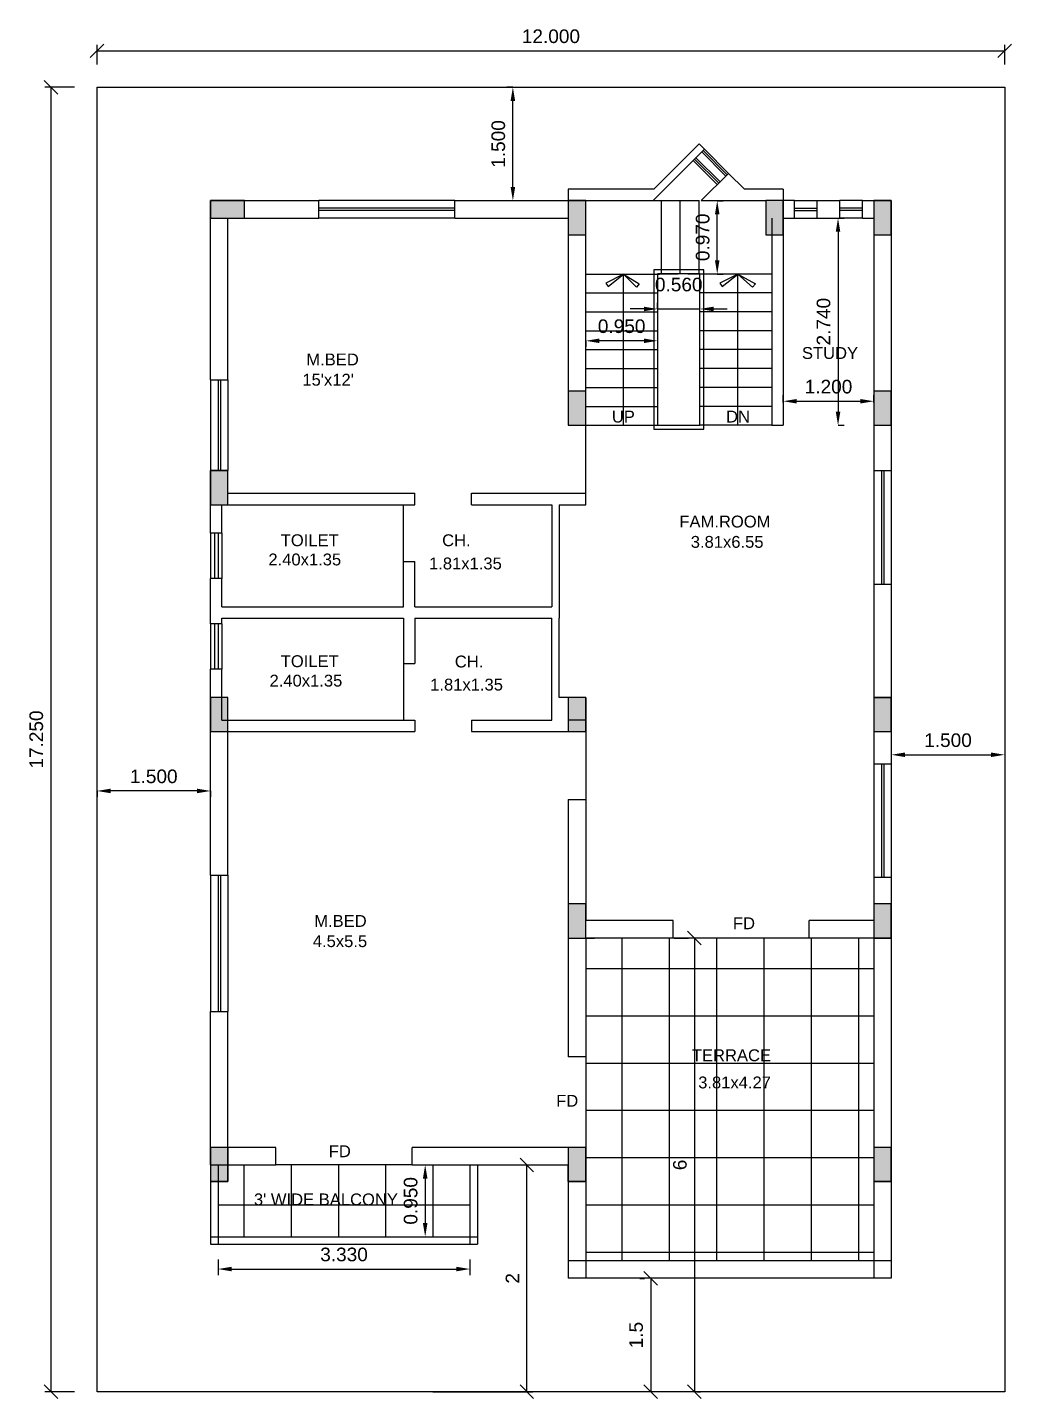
# Model space of a CAD drawing. Extents: x 1918.3 to 1967.4, y 1113.5 to 1131.6.
# Drawn here: x 1937.39 to 1950.4, y 1113.46 to 1131.59 of the extents above; entities that cross this region are included whole.
import ezdxf

# ---------------------------------------------------------------- set-up
doc = ezdxf.new("R2010")
doc.units = 0
doc.linetypes.add('DASH2', pattern=[0.375, 0.25, -0.125])
doc.layers.get('0').update_dxf_attribs({"linetype": 'CONTINUOUS'})
doc.layers.get('DEFPOINTS').update_dxf_attribs({"linetype": 'CONTINUOUS'})
for name, color, linetype in [('DIMENSIONS__BM_', 251, 'CONTINUOUS'), ('F', 1, 'CONTINUOUS'), ('RCC', 200, 'CONTINUOUS'), ('TEXT', 1, 'CONTINUOUS'), ('TEXT_SCH__BM_', 7, 'CONTINUOUS'), ('WALL', 7, 'CONTINUOUS'), ('WIN', 5, 'CONTINUOUS')]:
    doc.layers.add(name, color=color, linetype=linetype)
doc.styles.add('AR', font='arial.ttf')
doc.styles.add('STYLE1', font='arial.ttf', dxfattribs={"height": 0.2})
doc.dimstyles.new('_BM__FOR_MM', dxfattribs={"dimtxt": 0.18, "dimasz": 0.18, "dimexe": 0.08, "dimexo": 0.3, "dimgap": 0.1, "dimtad": 1, "dimdec": 0, "dimlfac": 1000, "dimzin": 0, "dimtxsty": 'AR', "dimcen": 0.09, "dimclrd": 256, "dimclre": 256, "dimclrt": 4, "dimazin": 3, "dimtfac": 1, "dimtdec": 0, "dimtmove": 0, "dimatfit": 3, "dimtolj": 1, "dimtzin": 0})
doc.dimstyles.new('COPY_OF__BM__FOR_MM', dxfattribs={"dimtxt": 0.18, "dimasz": 0.18, "dimexe": 0.08, "dimexo": 0.3, "dimgap": 0.1, "dimtad": 1, "dimdec": 3, "dimzin": 0, "dimtxsty": 'AR', "dimcen": 0.09, "dimclrd": 256, "dimclre": 256, "dimclrt": 4, "dimazin": 3, "dimtfac": 1, "dimtdec": 3, "dimtmove": 0, "dimatfit": 3, "dimtolj": 1, "dimtzin": 0})
pattern_1 = [(90, (4125.88074, 2964.1459), (-0.625, 1e-16), []), (180, (4125.88074, 2964.1459), (-1e-16, -0.625), [])]

# ---------------------------------------------------------------- blocks, each defined once
blk = doc.blocks.new('*D62')
at = {"layer": 'DEFPOINTS', "color": 0}
for p in [(1941.207, 1116.549), (1941.207, 1115.599), (1942.65, 1115.599)]:
    blk.add_point(p, dxfattribs=at)
at = {"layer": 'DIMENSIONS__BM_'}
for p, q in [((1942.525, 1116.549), (1942.73, 1116.549)), ((1942.65, 1116.369), (1942.65, 1115.779)), ((1942.525, 1115.599), (1942.73, 1115.599))]:
    blk.add_line(p, q, dxfattribs=at)
for points in [[(1942.62, 1116.369), (1942.68, 1116.369), (1942.65, 1116.549)], [(1942.62, 1115.779), (1942.68, 1115.779), (1942.65, 1115.599)]]:
    blk.add_solid(points, dxfattribs=at)
at = {"layer": 'DIMENSIONS__BM_', "color": 4, "insert": (1942.458, 1116.074), "char_height": 0.18, "attachment_point": 5, "rotation": 90, "style": 'AR'}
blk.add_mtext('\\A1;0.950', dxfattribs=at)
blk = doc.blocks.new('*D63')
at = {"layer": 'DEFPOINTS', "color": 0}
for p in [(1939.912, 1115.599), (1943.242, 1115.599), (1943.242, 1115.172)]:
    blk.add_point(p, dxfattribs=at)
at = {"layer": 'DIMENSIONS__BM_'}
for p, q in [((1939.912, 1115.297), (1939.912, 1115.092)), ((1943.242, 1115.297), (1943.242, 1115.092)), ((1940.092, 1115.172), (1943.062, 1115.172))]:
    blk.add_line(p, q, dxfattribs=at)
for points in [[(1940.092, 1115.202), (1940.092, 1115.142), (1939.912, 1115.172)], [(1943.062, 1115.202), (1943.062, 1115.142), (1943.242, 1115.172)]]:
    blk.add_solid(points, dxfattribs=at)
at = {"layer": 'DIMENSIONS__BM_', "color": 4, "insert": (1941.577, 1115.364), "char_height": 0.18, "attachment_point": 5, "style": 'AR'}
blk.add_mtext('\\A1;3.330', dxfattribs=at)
blk = doc.blocks.new('*D64')
at = {"layer": 'DEFPOINTS', "color": 0}
for p in [(1948.582, 1126.647), (1947.382, 1126.329), (1948.582, 1126.329)]:
    blk.add_point(p, dxfattribs=at)
at = {"layer": 'DIMENSIONS__BM_'}
for p, q in [((1947.382, 1126.629), (1947.382, 1126.727)), ((1947.562, 1126.647), (1948.402, 1126.647)), ((1948.582, 1126.629), (1948.582, 1126.727))]:
    blk.add_line(p, q, dxfattribs=at)
for points in [[(1947.562, 1126.677), (1947.562, 1126.617), (1947.382, 1126.647)], [(1948.402, 1126.677), (1948.402, 1126.617), (1948.582, 1126.647)]]:
    blk.add_solid(points, dxfattribs=at)
at = {"layer": 'DIMENSIONS__BM_', "color": 4, "insert": (1947.982, 1126.839), "char_height": 0.18, "attachment_point": 5, "style": 'AR'}
blk.add_mtext('\\A1;1.200', dxfattribs=at)
blk = doc.blocks.new('*D65')
at = {"layer": 'DEFPOINTS', "color": 0}
for p in [(1947.982, 1129.069), (1947.982, 1126.329), (1948.108, 1126.329)]:
    blk.add_point(p, dxfattribs=at)
at = {"layer": 'DIMENSIONS__BM_'}
for p, q in [((1948.108, 1129.069), (1948.188, 1129.069)), ((1948.108, 1128.889), (1948.108, 1126.509)), ((1948.108, 1126.329), (1948.188, 1126.329))]:
    blk.add_line(p, q, dxfattribs=at)
for points in [[(1948.078, 1128.889), (1948.138, 1128.889), (1948.108, 1129.069)], [(1948.078, 1126.509), (1948.138, 1126.509), (1948.108, 1126.329)]]:
    blk.add_solid(points, dxfattribs=at)
at = {"layer": 'DIMENSIONS__BM_', "color": 4, "insert": (1947.917, 1127.699), "char_height": 0.18, "attachment_point": 5, "rotation": 90, "style": 'AR'}
blk.add_mtext('\\A1;2.740', dxfattribs=at)
blk = doc.blocks.new('*D66')
at = {"layer": 'DEFPOINTS', "color": 0}
for p in [(1944.772, 1127.579), (1945.722, 1127.579), (1944.772, 1127.446)]:
    blk.add_point(p, dxfattribs=at)
at = {"layer": 'DIMENSIONS__BM_'}
for p, q in [((1944.772, 1127.446), (1944.772, 1127.366)), ((1945.542, 1127.446), (1944.952, 1127.446)), ((1945.722, 1127.446), (1945.722, 1127.366))]:
    blk.add_line(p, q, dxfattribs=at)
for points in [[(1944.952, 1127.476), (1944.952, 1127.416), (1944.772, 1127.446)], [(1945.542, 1127.476), (1945.542, 1127.416), (1945.722, 1127.446)]]:
    blk.add_solid(points, dxfattribs=at)
at = {"layer": 'DIMENSIONS__BM_', "color": 4, "insert": (1945.247, 1127.638), "char_height": 0.18, "attachment_point": 5, "style": 'AR'}
blk.add_mtext('\\A1;0.950', dxfattribs=at)
blk = doc.blocks.new('*D67')
at = {"layer": 'DEFPOINTS', "color": 0}
for p in [(1946.282, 1127.867), (1945.722, 1127.579), (1946.282, 1127.579)]:
    blk.add_point(p, dxfattribs=at)
at = {"layer": 'DIMENSIONS__BM_'}
for p, q in [((1945.722, 1127.867), (1945.722, 1127.947)), ((1946.282, 1127.867), (1946.282, 1127.947)), ((1945.542, 1127.867), (1945.362, 1127.867)), ((1945.722, 1127.867), (1946.282, 1127.867)), ((1946.462, 1127.867), (1946.642, 1127.867))]:
    blk.add_line(p, q, dxfattribs=at)
for points in [[(1945.542, 1127.897), (1945.542, 1127.837), (1945.722, 1127.867)], [(1946.462, 1127.897), (1946.462, 1127.837), (1946.282, 1127.867)]]:
    blk.add_solid(points, dxfattribs=at)
at = {"layer": 'DIMENSIONS__BM_', "color": 4, "insert": (1946.002, 1128.189), "char_height": 0.18, "attachment_point": 5, "style": 'AR'}
blk.add_mtext('\\A1;0.560', dxfattribs=at)
blk = doc.blocks.new('*D68')
at = {"layer": 'DEFPOINTS', "color": 0}
for p in [(1946.364, 1129.299), (1946.511, 1129.299), (1946.364, 1128.329)]:
    blk.add_point(p, dxfattribs=at)
at = {"layer": 'DIMENSIONS__BM_'}
for p, q in [((1946.511, 1129.299), (1946.591, 1129.299)), ((1946.511, 1128.509), (1946.511, 1129.119)), ((1946.511, 1128.329), (1946.591, 1128.329))]:
    blk.add_line(p, q, dxfattribs=at)
for points in [[(1946.481, 1129.119), (1946.541, 1129.119), (1946.511, 1129.299)], [(1946.481, 1128.509), (1946.541, 1128.509), (1946.511, 1128.329)]]:
    blk.add_solid(points, dxfattribs=at)
at = {"layer": 'DIMENSIONS__BM_', "color": 4, "insert": (1946.319, 1128.814), "char_height": 0.18, "attachment_point": 5, "rotation": 90, "style": 'AR'}
blk.add_mtext('\\A1;0.970', dxfattribs=at)
blk = doc.blocks.new('_OBLIQUE')
at = {"color": 0, "linetype": 'BYBLOCK'}
blk.add_line((-0.5, -0.5), (0.5, 0.5), dxfattribs=at)
blk = doc.blocks.new('*D74')
at = {"layer": 'DEFPOINTS', "color": 0}
for p in [(1950.312, 1131.28), (1938.312, 1130.799), (1950.312, 1130.799)]:
    blk.add_point(p, dxfattribs=at)
at = {"layer": 'TEXT_SCH__BM_'}
for p, q in [((1938.312, 1131.099), (1938.312, 1131.36)), ((1950.312, 1131.099), (1950.312, 1131.36)), ((1938.312, 1131.28), (1950.312, 1131.28))]:
    blk.add_line(p, q, dxfattribs=at)
at = {"layer": 'TEXT_SCH__BM_', "xscale": 0.18, "yscale": 0.18, "zscale": 0.18, "rotation": 180}
blk.add_blockref('_OBLIQUE', (1938.312, 1131.28), dxfattribs=at)
at = {"layer": 'TEXT_SCH__BM_', "xscale": 0.18, "yscale": 0.18, "zscale": 0.18}
blk.add_blockref('_OBLIQUE', (1950.312, 1131.28), dxfattribs=at)
at = {"layer": 'TEXT_SCH__BM_', "color": 7, "insert": (1944.312, 1131.472), "char_height": 0.18, "attachment_point": 5, "style": 'AR'}
blk.add_mtext('\\A1;12.000', dxfattribs=at)
blk = doc.blocks.new('*D75')
at = {"layer": 'DEFPOINTS', "color": 0}
for p in [(1938.312, 1130.799), (1937.701, 1113.549), (1938.312, 1113.549)]:
    blk.add_point(p, dxfattribs=at)
at = {"layer": 'TEXT_SCH__BM_'}
for p, q in [((1938.012, 1130.799), (1937.621, 1130.799)), ((1937.701, 1130.799), (1937.701, 1113.549)), ((1938.012, 1113.549), (1937.621, 1113.549))]:
    blk.add_line(p, q, dxfattribs=at)
at = {"layer": 'TEXT_SCH__BM_', "xscale": 0.18, "yscale": 0.18, "zscale": 0.18}
for p, rotation in [((1937.701, 1130.799), 90), ((1937.701, 1113.549), 270)]:
    blk.add_blockref('_OBLIQUE', p, dxfattribs=dict(at, rotation=rotation))
at = {"layer": 'TEXT_SCH__BM_', "color": 7, "insert": (1937.509, 1122.174), "char_height": 0.18, "attachment_point": 5, "rotation": 90, "style": 'AR'}
blk.add_mtext('\\A1;17.250', dxfattribs=at)
blk = doc.blocks.new('*D49')
at = {"layer": 'DEFPOINTS', "color": 0}
for p in [(1942.736, 1116.549), (1943.994, 1116.549), (1942.452, 1113.549)]:
    blk.add_point(p, dxfattribs=at)
at = {"layer": 'TEXT_SCH__BM_'}
for p, q in [((1943.036, 1116.549), (1944.074, 1116.549)), ((1943.994, 1113.549), (1943.994, 1116.549)), ((1942.752, 1113.549), (1944.074, 1113.549))]:
    blk.add_line(p, q, dxfattribs=at)
at = {"layer": 'TEXT_SCH__BM_', "xscale": 0.18, "yscale": 0.18, "zscale": 0.18}
for p, rotation in [((1943.994, 1116.549), 90), ((1943.994, 1113.549), 270)]:
    blk.add_blockref('_OBLIQUE', p, dxfattribs=dict(at, rotation=rotation))
at = {"layer": 'TEXT_SCH__BM_', "color": 7, "insert": (1943.804, 1115.049), "char_height": 0.18, "attachment_point": 5, "rotation": 90, "style": 'AR'}
blk.add_mtext('\\A1;2', dxfattribs=at)
blk = doc.blocks.new('*D50')
at = {"layer": 'DEFPOINTS', "color": 0}
for p in [(1945.788, 1115.049), (1945.488, 1113.549), (1945.631, 1113.549)]:
    blk.add_point(p, dxfattribs=at)
at = {"layer": 'TEXT_SCH__BM_'}
for p, q in [((1945.488, 1115.049), (1945.551, 1115.049)), ((1945.631, 1115.049), (1945.631, 1113.549)), ((1945.788, 1113.549), (1945.711, 1113.549))]:
    blk.add_line(p, q, dxfattribs=at)
at = {"layer": 'TEXT_SCH__BM_', "xscale": 0.18, "yscale": 0.18, "zscale": 0.18}
for p, rotation in [((1945.631, 1115.049), 90), ((1945.631, 1113.549), 270)]:
    blk.add_blockref('_OBLIQUE', p, dxfattribs=dict(at, rotation=rotation))
at = {"layer": 'TEXT_SCH__BM_', "color": 7, "insert": (1945.439, 1114.299), "char_height": 0.18, "attachment_point": 5, "rotation": 90, "style": 'AR'}
blk.add_mtext('\\A1;{\\fArial TUR|b0|i0|c162|p34;1}.{\\fArial TUR|b0|i0|c162|p34;5}', dxfattribs=at)
blk = doc.blocks.new('*D51')
at = {"layer": 'DEFPOINTS', "color": 0}
for p in [(1946.243, 1119.549), (1945.943, 1113.549), (1946.21, 1113.549)]:
    blk.add_point(p, dxfattribs=at)
at = {"layer": 'TEXT_SCH__BM_'}
for p, q in [((1945.943, 1119.549), (1946.13, 1119.549)), ((1946.21, 1119.549), (1946.21, 1113.549)), ((1946.243, 1113.549), (1946.29, 1113.549))]:
    blk.add_line(p, q, dxfattribs=at)
at = {"layer": 'TEXT_SCH__BM_', "xscale": 0.18, "yscale": 0.18, "zscale": 0.18}
for p, rotation in [((1946.21, 1119.549), 90), ((1946.21, 1113.549), 270)]:
    blk.add_blockref('_OBLIQUE', p, dxfattribs=dict(at, rotation=rotation))
at = {"layer": 'TEXT_SCH__BM_', "color": 7, "insert": (1946.018, 1116.549), "char_height": 0.18, "attachment_point": 5, "rotation": 90, "style": 'AR'}
blk.add_mtext('\\A1;6', dxfattribs=at)
blk = doc.blocks.new('*D76')
at = {"layer": 'DEFPOINTS', "color": 0}
for p in [(1938.312, 1121.665), (1939.812, 1121.665), (1938.312, 1121.494)]:
    blk.add_point(p, dxfattribs=at)
at = {"layer": 'DIMENSIONS__BM_'}
for p, q in [((1938.312, 1121.494), (1938.312, 1121.414)), ((1939.632, 1121.494), (1938.492, 1121.494)), ((1939.812, 1121.494), (1939.812, 1121.414))]:
    blk.add_line(p, q, dxfattribs=at)
for points in [[(1938.492, 1121.524), (1938.492, 1121.464), (1938.312, 1121.494)], [(1939.632, 1121.524), (1939.632, 1121.464), (1939.812, 1121.494)]]:
    blk.add_solid(points, dxfattribs=at)
at = {"layer": 'DIMENSIONS__BM_', "color": 4, "insert": (1939.062, 1121.686), "char_height": 0.18, "attachment_point": 5, "style": 'AR'}
blk.add_mtext('\\A1;1.500', dxfattribs=at)
blk = doc.blocks.new('*D52')
at = {"layer": 'DEFPOINTS', "color": 0}
for p in [(1948.812, 1122.02), (1950.312, 1122.02), (1950.312, 1121.972)]:
    blk.add_point(p, dxfattribs=at)
at = {"layer": 'DIMENSIONS__BM_'}
for p, q in [((1948.812, 1121.972), (1948.812, 1121.892)), ((1948.992, 1121.972), (1950.132, 1121.972)), ((1950.312, 1121.972), (1950.312, 1121.892))]:
    blk.add_line(p, q, dxfattribs=at)
for points in [[(1948.992, 1122.002), (1948.992, 1121.942), (1948.812, 1121.972)], [(1950.132, 1122.002), (1950.132, 1121.942), (1950.312, 1121.972)]]:
    blk.add_solid(points, dxfattribs=at)
at = {"layer": 'DIMENSIONS__BM_', "color": 4, "insert": (1949.562, 1122.164), "char_height": 0.18, "attachment_point": 5, "style": 'AR'}
blk.add_mtext('\\A1;1.500', dxfattribs=at)
blk = doc.blocks.new('*D85')
at = {"layer": 'DEFPOINTS', "color": 0}
for p in [(1943.809, 1130.799), (1943.907, 1130.799), (1943.907, 1129.299)]:
    blk.add_point(p, dxfattribs=at)
at = {"layer": 'DIMENSIONS__BM_'}
for p, q in [((1943.809, 1130.799), (1943.729, 1130.799)), ((1943.809, 1129.479), (1943.809, 1130.619)), ((1943.809, 1129.299), (1943.729, 1129.299))]:
    blk.add_line(p, q, dxfattribs=at)
for points in [[(1943.779, 1130.619), (1943.839, 1130.619), (1943.809, 1130.799)], [(1943.779, 1129.479), (1943.839, 1129.479), (1943.809, 1129.299)]]:
    blk.add_solid(points, dxfattribs=at)
at = {"layer": 'DIMENSIONS__BM_', "color": 4, "insert": (1943.617, 1130.049), "char_height": 0.18, "attachment_point": 5, "rotation": 90, "style": 'AR'}
blk.add_mtext('\\A1;1.500', dxfattribs=at)

msp = doc.modelspace()

# ---------------------------------------------------------------- hatches: boundary and pattern name
at = {"layer": 'RCC'}
for points in [[(1940.2623, 1129.0693), (1940.2623, 1129.2993), (1939.8123, 1129.2993), (1939.8123, 1129.0693)], [(1944.7723, 1129.2993), (1944.5423, 1129.2993), (1944.5423, 1128.8493), (1944.7723, 1128.8493)], [(1947.3823, 1129.2993), (1947.1523, 1129.2993), (1947.1523, 1128.8493), (1947.3823, 1128.8493)], [(1947.3823, 1129.2993), (1947.1523, 1129.2993), (1947.1523, 1128.8493), (1947.3823, 1128.8493)], [(1948.8123, 1129.2993), (1948.5823, 1129.2993), (1948.5823, 1128.8493), (1948.8123, 1128.8493)], [(1944.7723, 1126.7793), (1944.5423, 1126.7793), (1944.5423, 1126.3293), (1944.7723, 1126.3293)], [(1948.8123, 1126.7793), (1948.5823, 1126.7793), (1948.5823, 1126.3293), (1948.8123, 1126.3293)], [(1940.0423, 1125.7293), (1939.8123, 1125.7293), (1939.8123, 1125.2793), (1940.0423, 1125.2793)], [(1940.0423, 1122.7293), (1939.8123, 1122.7293), (1939.8123, 1122.2793), (1940.0423, 1122.2793)], [(1944.7723, 1122.7293), (1944.5423, 1122.7293), (1944.5423, 1122.2793), (1944.7723, 1122.2793)], [(1948.8123, 1122.7293), (1948.5823, 1122.7293), (1948.5823, 1122.2793), (1948.8123, 1122.2793)], [(1944.7723, 1119.9993), (1944.5423, 1119.9993), (1944.5423, 1119.5493), (1944.7723, 1119.5493)], [(1948.8123, 1119.9993), (1948.5823, 1119.9993), (1948.5823, 1119.5493), (1948.8123, 1119.5493)], [(1940.0423, 1116.7793), (1939.8123, 1116.7793), (1939.8123, 1116.3293), (1940.0423, 1116.3293)], [(1944.7723, 1116.7793), (1944.5423, 1116.7793), (1944.5423, 1116.3293), (1944.7723, 1116.3293)], [(1948.8123, 1116.7793), (1948.5823, 1116.7793), (1948.5823, 1116.3293), (1948.8123, 1116.3293)]]:
    msp.add_hatch(color=256, dxfattribs=at).paths.add_polyline_path(points)
at = {"layer": 'WALL'}
h = msp.add_hatch(dxfattribs=at)
h.set_pattern_fill('ANSI37', color=132, scale=5, angle=45)
h.set_pattern_definition(pattern_1)
h.paths.add_polyline_path([(1948.5823, 1119.5493), (1947.7273, 1119.5493), (1945.9273, 1119.5493), (1944.7723, 1119.5493), (1944.7723, 1117.9793), (1944.7723, 1116.7793), (1944.7723, 1116.3293), (1944.7723, 1115.2793), (1948.5823, 1115.2793)])
h.paths.add_polyline_path([(1946.1347, 1117.8773), (1947.2625, 1117.8773), (1947.2625, 1118.1206), (1946.1347, 1118.1206)], flags=24)
h.paths.add_polyline_path([(1946.3162, 1117.5217), (1947.0754, 1117.5217), (1947.0754, 1117.7578), (1946.3162, 1117.7578)], flags=24)
h = msp.add_hatch(dxfattribs=at)
h.set_pattern_fill('ANSI37', color=132, scale=5, angle=45)
h.set_pattern_definition(pattern_1)
h.paths.add_polyline_path([(1943.2423, 1116.5493), (1942.4773, 1116.5493), (1940.6773, 1116.5493), (1940.0423, 1116.5493), (1940.0423, 1116.3293), (1939.9123, 1116.3293), (1939.9123, 1115.5993), (1943.2423, 1115.5993)])

# ---------------------------------------------------------------- linework, layer by layer
at = {"layer": 'F'}
for p, q in [((1945.7723, 1128.333), (1945.7723, 1129.2993)), ((1946.0223, 1128.333), (1946.0223, 1129.2993)), ((1946.2723, 1128.333), (1946.2723, 1129.2993)), ((1944.7723, 1128.3293), (1945.746, 1128.3293)), ((1947.2323, 1128.3293), (1946.2823, 1128.3293)), ((1944.7723, 1128.0793), (1945.7223, 1128.0793)), ((1947.2323, 1128.0793), (1946.2823, 1128.0793)), ((1944.7723, 1127.8293), (1945.7223, 1127.8293)), ((1947.2323, 1127.8293), (1946.2823, 1127.8293)), ((1944.7723, 1127.5793), (1945.7223, 1127.5793)), ((1947.2323, 1127.5793), (1946.2823, 1127.5793)), ((1944.7723, 1127.3293), (1945.7223, 1127.3293)), ((1947.2323, 1127.3293), (1946.2823, 1127.3293)), ((1944.7723, 1127.0793), (1945.7223, 1127.0793)), ((1947.2323, 1127.0793), (1946.2823, 1127.0793)), ((1944.7723, 1126.8293), (1945.7223, 1126.8293)), ((1947.2323, 1126.8293), (1946.2823, 1126.8293)), ((1944.7723, 1126.5793), (1945.7223, 1126.5793)), ((1947.2323, 1126.5793), (1946.2823, 1126.5793)), ((1944.7723, 1126.3293), (1945.746, 1126.3293)), ((1947.2323, 1126.3293), (1946.2823, 1126.3293))]:
    msp.add_line(p, q, dxfattribs=at)
at = {"layer": 'F', "linetype": 'DASH2'}
msp.add_line((1945.746, 1128.333), (1946.2823, 1128.333), dxfattribs=at)
at = {"layer": 'F'}
for points in [[(1945.6723, 1126.2793), (1946.3323, 1126.2793), (1946.3323, 1128.383), (1945.6723, 1128.383)], [(1945.7223, 1126.3293), (1946.2823, 1126.3293), (1946.2823, 1128.333), (1945.7223, 1128.333)]]:
    msp.add_lwpolyline(points, close=True, dxfattribs=at)
at = {"layer": 'RCC'}
for points in [[(1939.8123, 1129.2993), (1939.8123, 1129.0693), (1940.2623, 1129.0693), (1940.2623, 1129.2993), (1939.8123, 1129.2993)], [(1944.5423, 1128.8493), (1944.7723, 1128.8493), (1944.7723, 1129.2993), (1944.5423, 1129.2993), (1944.5423, 1128.8493)], [(1947.1523, 1128.8493), (1947.3823, 1128.8493), (1947.3823, 1129.2993), (1947.1523, 1129.2993), (1947.1523, 1128.8493)], [(1947.1523, 1128.8493), (1947.3823, 1128.8493), (1947.3823, 1129.2993), (1947.1523, 1129.2993), (1947.1523, 1128.8493)], [(1948.5823, 1128.8493), (1948.8123, 1128.8493), (1948.8123, 1129.2993), (1948.5823, 1129.2993), (1948.5823, 1128.8493)], [(1944.5423, 1126.3293), (1944.7723, 1126.3293), (1944.7723, 1126.7793), (1944.5423, 1126.7793), (1944.5423, 1126.3293)], [(1948.5823, 1126.3293), (1948.8123, 1126.3293), (1948.8123, 1126.7793), (1948.5823, 1126.7793), (1948.5823, 1126.3293)], [(1939.8123, 1125.2793), (1940.0423, 1125.2793), (1940.0423, 1125.7293), (1939.8123, 1125.7293), (1939.8123, 1125.2793)], [(1939.8123, 1122.2793), (1940.0423, 1122.2793), (1940.0423, 1122.7293), (1939.8123, 1122.7293), (1939.8123, 1122.2793)], [(1944.5423, 1122.2793), (1944.7723, 1122.2793), (1944.7723, 1122.7293), (1944.5423, 1122.7293), (1944.5423, 1122.2793)], [(1948.5823, 1122.2793), (1948.8123, 1122.2793), (1948.8123, 1122.7293), (1948.5823, 1122.7293), (1948.5823, 1122.2793)], [(1944.5423, 1119.5493), (1944.7723, 1119.5493), (1944.7723, 1119.9993), (1944.5423, 1119.9993), (1944.5423, 1119.5493)], [(1948.5823, 1119.5493), (1948.8123, 1119.5493), (1948.8123, 1119.9993), (1948.5823, 1119.9993), (1948.5823, 1119.5493)], [(1939.8123, 1116.3293), (1940.0423, 1116.3293), (1940.0423, 1116.7793), (1939.8123, 1116.7793), (1939.8123, 1116.3293)], [(1944.5423, 1116.3293), (1944.7723, 1116.3293), (1944.7723, 1116.7793), (1944.5423, 1116.7793), (1944.5423, 1116.3293)], [(1948.5823, 1116.3293), (1948.8123, 1116.3293), (1948.8123, 1116.7793), (1948.5823, 1116.7793), (1948.5823, 1116.3293)]]:
    msp.add_lwpolyline(points, dxfattribs=at)
at = {"layer": 'TEXT_SCH__BM_'}
for p, q in [((1938.3123, 1113.5493), (1938.3123, 1130.7993)), ((1938.3123, 1130.7993), (1950.3123, 1130.7993)), ((1950.3123, 1130.7993), (1950.3123, 1113.5493)), ((1945.6637, 1129.2993), (1946.343, 1129.9786)), ((1945.6723, 1129.4493), (1946.2723, 1130.0493)), ((1946.343, 1129.9786), (1946.2723, 1130.0493)), ((1946.3001, 1129.2993), (1946.6612, 1129.6604)), ((1946.8723, 1129.4493), (1946.6612, 1129.6604)), ((1944.5423, 1129.4493), (1944.5423, 1126.3293)), ((1945.6723, 1129.4493), (1944.5423, 1129.4493)), ((1947.3823, 1129.4493), (1946.8723, 1129.4493)), ((1947.3823, 1129.4493), (1947.3823, 1126.3293)), ((1939.8123, 1126.9293), (1939.8123, 1129.2993)), ((1939.8123, 1129.2993), (1941.2423, 1129.2993)), ((1941.2423, 1129.0693), (1941.2423, 1129.2993)), ((1943.0423, 1129.2993), (1944.7723, 1129.2993)), ((1943.0423, 1129.0693), (1943.0423, 1129.2993)), ((1944.7723, 1129.2993), (1946.2723, 1129.2993)), ((1946.3001, 1129.2993), (1947.1523, 1129.2993)), ((1947.5323, 1129.2993), (1947.1523, 1129.2993)), ((1947.5323, 1129.0693), (1947.5323, 1129.2993)), ((1947.8323, 1129.2993), (1948.1323, 1129.2993)), ((1947.8323, 1129.0693), (1947.8323, 1129.2993)), ((1948.1323, 1129.0693), (1948.1323, 1129.2993)), ((1948.4323, 1129.2993), (1948.8123, 1129.2993)), ((1948.4323, 1129.0693), (1948.4323, 1129.2993)), ((1948.8123, 1129.2993), (1948.5823, 1129.2993)), ((1948.8123, 1129.2993), (1948.8123, 1125.7293)), ((1940.0423, 1126.9293), (1940.0423, 1129.0693)), ((1940.0423, 1129.0693), (1941.2423, 1129.0693)), ((1943.0423, 1129.0693), (1944.5423, 1129.0693)), ((1947.2323, 1129.0693), (1947.2323, 1126.3293)), ((1947.3823, 1129.0693), (1947.5323, 1129.0693)), ((1947.8323, 1129.0693), (1948.1323, 1129.0693)), ((1948.4323, 1129.0693), (1948.5823, 1129.0693)), ((1948.5823, 1129.0693), (1948.5823, 1126.4793)), ((1944.7723, 1126.7793), (1944.7723, 1128.8493)), ((1945.2723, 1128.3293), (1945.0366, 1128.206)), ((1945.2723, 1128.3293), (1945.0366, 1128.206)), ((1945.0674, 1128.1641), (1945.2723, 1128.3293)), ((1945.0674, 1128.1641), (1945.2723, 1128.3293)), ((1945.2723, 1126.3293), (1945.2723, 1128.3293)), ((1945.2723, 1128.3293), (1945.4806, 1128.2004)), ((1945.4414, 1128.1557), (1945.2723, 1128.3293)), ((1945.2723, 1126.3293), (1945.2723, 1128.3293)), ((1945.2723, 1128.3293), (1945.4806, 1128.2004)), ((1945.4414, 1128.1557), (1945.2723, 1128.3293)), ((1946.782, 1128.3293), (1946.5464, 1128.206)), ((1946.782, 1128.3293), (1946.5464, 1128.206)), ((1946.5772, 1128.1641), (1946.782, 1128.3293)), ((1946.5772, 1128.1641), (1946.782, 1128.3293)), ((1946.782, 1126.3293), (1946.782, 1128.3293)), ((1946.782, 1128.3293), (1947.0166, 1128.2004)), ((1946.9774, 1128.1557), (1946.782, 1128.3293)), ((1946.782, 1126.3293), (1946.782, 1128.3293)), ((1946.782, 1128.3293), (1947.0166, 1128.2004)), ((1946.9774, 1128.1557), (1946.782, 1128.3293)), ((1945.0366, 1128.206), (1945.0674, 1128.1641)), ((1945.0366, 1128.206), (1945.0674, 1128.1641)), ((1945.4806, 1128.2004), (1945.4414, 1128.1557)), ((1945.4806, 1128.2004), (1945.4414, 1128.1557)), ((1946.5464, 1128.206), (1946.5772, 1128.1641)), ((1946.5464, 1128.206), (1946.5772, 1128.1641)), ((1947.0166, 1128.2004), (1946.9774, 1128.1557)), ((1947.0166, 1128.2004), (1946.9774, 1128.1557)), ((1939.8123, 1126.9293), (1940.0423, 1126.9293)), ((1939.8123, 1126.9293), (1940.0423, 1126.9293)), ((1947.2323, 1126.4793), (1947.2323, 1126.3293)), ((1944.5423, 1126.3293), (1944.7723, 1126.3293)), ((1947.2323, 1126.3293), (1947.3823, 1126.3293)), ((1948.5823, 1126.3293), (1948.5823, 1125.7293)), ((1939.8123, 1124.9043), (1939.8123, 1125.7293)), ((1939.8123, 1125.7293), (1940.0423, 1125.7293)), ((1940.0423, 1125.7293), (1939.8123, 1125.7293)), ((1940.0423, 1125.4293), (1940.0423, 1125.7293)), ((1948.5823, 1125.7293), (1948.8123, 1125.7293)), ((1940.0423, 1125.4293), (1942.5123, 1125.4293)), ((1942.5123, 1125.2793), (1942.5123, 1125.4293)), ((1943.2623, 1125.2793), (1943.2623, 1125.4293)), ((1943.2623, 1125.4293), (1944.7723, 1125.4293)), ((1944.7723, 1125.2793), (1944.7723, 1125.4293)), ((1939.9623, 1124.9043), (1939.9623, 1125.2793)), ((1939.9623, 1125.2793), (1942.5123, 1125.2793)), ((1943.2623, 1125.2793), (1944.3223, 1125.2793)), ((1944.3223, 1125.2793), (1944.3223, 1123.9293)), ((1944.4223, 1125.2793), (1944.7723, 1125.2793)), ((1944.4223, 1125.2793), (1944.4223, 1123.7793)), ((1939.9623, 1124.9043), (1939.8123, 1124.9043)), ((1942.3623, 1123.9293), (1942.3623, 1124.5293)), ((1942.3623, 1124.5293), (1942.5123, 1124.5293)), ((1942.5123, 1123.9293), (1942.5123, 1124.5293)), ((1939.8123, 1123.7043), (1939.8123, 1124.3043)), ((1939.9623, 1124.3043), (1939.8123, 1124.3043)), ((1939.9623, 1123.9293), (1939.9623, 1124.3043)), ((1948.5823, 1124.2293), (1948.5823, 1121.8543)), ((1948.5823, 1124.2293), (1948.8123, 1124.2293)), ((1948.8123, 1124.2293), (1948.8123, 1121.8543)), ((1939.9623, 1123.9293), (1942.3623, 1123.9293)), ((1942.5123, 1123.9293), (1944.3223, 1123.9293)), ((1942.5123, 1123.9293), (1944.3223, 1123.9293)), ((1939.9623, 1123.7043), (1939.9623, 1123.7793)), ((1939.9623, 1123.7793), (1942.3623, 1123.7793)), ((1942.3623, 1123.7793), (1942.3623, 1123.1793)), ((1942.5123, 1123.7793), (1942.5123, 1123.1793)), ((1942.5123, 1123.7793), (1944.3223, 1123.7793)), ((1944.3223, 1122.4293), (1944.3223, 1123.7793)), ((1944.4223, 1122.7293), (1944.4223, 1123.7793)), ((1939.9623, 1123.7043), (1939.8123, 1123.7043)), ((1939.8123, 1120.3793), (1939.8123, 1123.1043)), ((1939.9623, 1123.1043), (1939.8123, 1123.1043)), ((1939.9623, 1122.4293), (1939.9623, 1123.1043)), ((1942.3623, 1123.1793), (1942.5123, 1123.1793)), ((1940.0423, 1122.7293), (1939.8123, 1122.7293)), ((1944.7723, 1122.7293), (1944.4223, 1122.7293)), ((1944.7723, 1122.7293), (1944.7723, 1122.2793)), ((1944.7723, 1122.7293), (1944.7723, 1122.2793)), ((1948.5823, 1122.7293), (1948.8123, 1122.7293)), ((1940.0423, 1120.3793), (1940.0423, 1122.5793)), ((1944.5423, 1122.5793), (1944.5423, 1122.2793)), ((1939.9623, 1122.4293), (1942.5123, 1122.4293)), ((1940.0423, 1122.2793), (1942.5123, 1122.2793)), ((1942.5123, 1122.4293), (1942.5123, 1122.2793)), ((1943.2623, 1122.4293), (1943.2623, 1122.2793)), ((1943.2623, 1122.4293), (1944.3223, 1122.4293)), ((1943.2623, 1122.2793), (1944.7723, 1122.2793)), ((1944.7723, 1122.4293), (1944.5423, 1122.4293)), ((1944.5423, 1122.2793), (1944.7723, 1122.2793)), ((1948.5823, 1122.2793), (1948.8123, 1122.2793)), ((1948.5823, 1121.8543), (1948.8123, 1121.8543)), ((1944.5423, 1121.3793), (1944.7723, 1121.3793)), ((1944.5423, 1121.3793), (1944.5423, 1117.9793)), ((1944.7723, 1121.3793), (1944.7723, 1119.7793)), ((1939.8123, 1120.3793), (1940.0423, 1120.3793)), ((1948.5823, 1120.3543), (1948.5823, 1119.7793)), ((1948.5823, 1120.3543), (1948.8123, 1120.3543)), ((1948.8123, 1120.3543), (1948.8123, 1119.5493)), ((1945.9273, 1119.7793), (1944.7723, 1119.7793)), ((1945.9273, 1119.5493), (1945.9273, 1119.7793)), ((1948.5823, 1119.7793), (1947.7273, 1119.7793)), ((1947.7273, 1119.5493), (1947.7273, 1119.7793)), ((1944.6573, 1119.5493), (1944.8873, 1119.5493)), ((1945.9273, 1119.5493), (1944.7723, 1119.5493)), ((1944.7723, 1119.5493), (1944.7723, 1117.9793)), ((1948.8123, 1119.5493), (1947.7273, 1119.5493)), ((1948.5823, 1119.5493), (1948.8123, 1119.5493)), ((1939.8123, 1116.5493), (1939.8123, 1118.5793)), ((1939.8123, 1118.5793), (1940.0423, 1118.5793)), ((1940.0423, 1116.7793), (1940.0423, 1118.5793)), ((1944.7723, 1117.9793), (1944.5423, 1117.9793)), ((1940.0423, 1116.7793), (1939.8123, 1116.7793)), ((1939.8123, 1116.7793), (1939.8123, 1116.3293)), ((1940.6773, 1116.7793), (1940.0423, 1116.7793)), ((1940.0423, 1116.7793), (1940.0423, 1116.3293)), ((1940.6773, 1116.5493), (1940.6773, 1116.7793)), ((1944.7723, 1116.7793), (1942.4773, 1116.7793)), ((1942.4773, 1116.5493), (1942.4773, 1116.7793)), ((1944.7723, 1116.7793), (1944.5423, 1116.7793)), ((1944.5423, 1116.7793), (1944.5423, 1116.3293)), ((1944.7723, 1116.7793), (1944.7723, 1116.3293)), ((1944.7723, 1116.7793), (1944.7723, 1116.3293)), ((1948.8123, 1116.7793), (1948.5823, 1116.7793)), ((1948.5823, 1116.7793), (1948.5823, 1116.3293)), ((1948.8123, 1116.7793), (1948.8123, 1116.3293)), ((1939.8123, 1116.5493), (1940.6773, 1116.5493)), ((1942.4773, 1116.5493), (1944.5423, 1116.5493)), ((1944.5423, 1116.3293), (1944.5423, 1116.5493)), ((1940.0423, 1116.3293), (1939.8123, 1116.3293)), ((1944.7723, 1116.3293), (1944.5423, 1116.3293)), ((1944.7723, 1116.3293), (1944.5423, 1116.3293)), ((1948.8123, 1116.3293), (1948.5823, 1116.3293))]:
    msp.add_line(p, q, dxfattribs=at)
at = {"layer": 'TEXT_SCH__BM_', "color": 132}
msp.add_lwpolyline([(1938.3123, 1130.7993), (1950.3123, 1130.7993), (1950.3123, 1113.5493), (1938.3123, 1113.5493)], close=True, dxfattribs=at)
at = {"layer": 'WIN'}
for p, q in [((1946.6258, 1129.6251), (1946.3076, 1129.9433)), ((1946.6435, 1129.6428), (1946.3253, 1129.961)), ((1946.6612, 1129.6604), (1946.343, 1129.9786)), ((1946.5122, 1129.5115), (1946.194, 1129.8297)), ((1946.5299, 1129.5292), (1946.2117, 1129.8473)), ((1946.5476, 1129.5468), (1946.2294, 1129.865)), ((1943.0423, 1129.2993), (1941.2423, 1129.2993)), ((1943.0423, 1129.1993), (1941.2423, 1129.1993)), ((1943.0423, 1129.1693), (1941.2423, 1129.1693)), ((1947.5323, 1129.2993), (1947.8323, 1129.2993)), ((1947.5323, 1129.1993), (1947.8323, 1129.1993)), ((1947.5323, 1129.1693), (1947.8323, 1129.1693)), ((1948.4323, 1129.2993), (1948.1323, 1129.2993)), ((1948.4323, 1129.1993), (1948.1323, 1129.1993)), ((1948.4323, 1129.1693), (1948.1323, 1129.1693)), ((1943.0423, 1129.0693), (1941.2423, 1129.0693)), ((1947.5323, 1129.0693), (1947.8323, 1129.0693)), ((1948.4323, 1129.0693), (1948.1323, 1129.0693)), ((1939.8123, 1126.9293), (1939.8123, 1125.7293)), ((1939.9123, 1126.9293), (1939.9123, 1125.7293)), ((1939.9423, 1126.9293), (1939.9423, 1125.7293)), ((1940.0423, 1126.9293), (1940.0423, 1125.7293)), ((1944.7723, 1125.4293), (1944.7723, 1126.3293)), ((1948.5823, 1125.7293), (1948.5823, 1124.2293)), ((1948.6823, 1125.7293), (1948.6823, 1124.2293)), ((1948.7123, 1125.7293), (1948.7123, 1124.2293)), ((1948.8123, 1125.7293), (1948.8123, 1124.2293)), ((1942.3623, 1124.5293), (1942.3623, 1125.2793)), ((1939.8123, 1124.9043), (1939.8123, 1124.3043)), ((1939.8623, 1124.9043), (1939.8623, 1124.3043)), ((1939.9123, 1124.9043), (1939.9123, 1124.3043)), ((1939.9623, 1124.9043), (1939.9623, 1124.3043)), ((1939.8123, 1123.7043), (1939.8123, 1123.1043)), ((1939.8623, 1123.7043), (1939.8623, 1123.1043)), ((1939.9123, 1123.7043), (1939.9123, 1123.1043)), ((1939.9623, 1123.7043), (1939.9623, 1123.1043)), ((1942.3623, 1123.1793), (1942.3623, 1122.4293)), ((1944.7723, 1122.2793), (1944.7723, 1121.3793)), ((1948.5823, 1121.8543), (1948.5823, 1120.3543)), ((1948.6823, 1121.8543), (1948.6823, 1120.3543)), ((1948.7123, 1121.8543), (1948.7123, 1120.3543)), ((1948.8123, 1121.8543), (1948.8123, 1120.3543)), ((1939.8123, 1120.3793), (1939.8123, 1118.5793)), ((1939.9123, 1120.3793), (1939.9123, 1118.5793)), ((1939.9423, 1120.3793), (1939.9423, 1118.5793)), ((1940.0423, 1120.3793), (1940.0423, 1118.5793)), ((1947.7273, 1119.5493), (1945.9273, 1119.5493)), ((1948.5823, 1119.5493), (1948.5823, 1115.0493)), ((1948.8123, 1119.5493), (1948.8123, 1115.0493)), ((1944.7723, 1117.9793), (1944.7723, 1116.7793)), ((1939.8123, 1116.5493), (1939.8123, 1115.4993)), ((1939.9123, 1116.5493), (1939.9123, 1115.4993)), ((1942.4773, 1116.5493), (1940.6773, 1116.5493)), ((1943.2423, 1116.5493), (1943.2423, 1115.4993)), ((1943.3423, 1116.5493), (1943.3423, 1115.4993)), ((1944.5423, 1116.3293), (1944.5423, 1115.0493)), ((1944.7723, 1116.3293), (1944.7723, 1115.0493)), ((1939.8123, 1115.5993), (1943.3423, 1115.5993)), ((1939.8123, 1115.4993), (1943.3423, 1115.4993)), ((1948.8123, 1115.2793), (1944.5423, 1115.2793)), ((1948.8123, 1115.0493), (1944.5423, 1115.0493)), ((1948.5823, 1113.5493), (1944.4723, 1113.5493))]:
    msp.add_line(p, q, dxfattribs=at)

# ---------------------------------------------------------------- texts
at = {"layer": 'TEXT', "color": 7, "style": 'STYLE1'}
for s, p in [('STUDY', (1947.6308, 1127.2061)), ('M.BED', (1941.0785, 1127.1212)), ("15'x12'", (1941.0262, 1126.8528)), ('UP', (1945.118, 1126.3657)), ('UP', (1945.118, 1126.3657)), ('DN', (1946.6278, 1126.3657)), ('DN', (1946.6278, 1126.3657)), ('FAM.ROOM', (1946.0102, 1124.9775)), ('TOILET', (1940.7399, 1124.7305)), ('CH.', (1942.874, 1124.7305)), ('3.81x6.55', (1946.1611, 1124.709)), ('2.40x1.35', (1940.5769, 1124.4764)), ('1.81x1.35', (1942.7006, 1124.4237)), ('TOILET', (1940.7399, 1123.1311)), ('CH.', (1943.0416, 1123.1266)), ('2.40x1.35', (1940.5923, 1122.8742)), ('1.81x1.35', (1942.716, 1122.8215)), ('M.BED', (1941.1828, 1119.6966)), ('FD', (1946.7183, 1119.6659)), ('4.5x5.5', (1941.1641, 1119.4295)), ('TERRACE', (1946.1753, 1117.9206)), ('3.81x4.27', (1946.2592, 1117.561)), ('FD', (1944.3812, 1117.3187)), ('FD', (1941.3746, 1116.6514)), ("3' WIDE BALCONY", (1940.3854, 1116.0145))]:
    msp.add_text(s, height=0.1568, dxfattribs=at).set_placement(p)

# ---------------------------------------------------------------- dimensions: what is measured, and where the dimension line sits
at = {"layer": 'DIMENSIONS__BM_'}
for p1, p2, distance, picture, middle in [((1943.9073, 1129.2993), (1943.9073, 1130.7993), 0.0987, '*D85', (1943.6167, 1130.0493)), ((1946.3636, 1128.3293), (1946.3636, 1129.2993), -0.147, '*D68', (1946.3186, 1128.8143)), ((1947.9823, 1129.0693), (1947.9823, 1126.3293), 0.1262, '*D65', (1947.9166, 1127.6993)), ((1945.7223, 1127.5793), (1946.2823, 1127.5793), 0.2879, '*D67', (1946.0023, 1128.1891)), ((1945.7223, 1127.5793), (1944.7723, 1127.5793), 0.1329, '*D66', (1945.2473, 1127.6383)), ((1947.3823, 1126.3293), (1948.5823, 1126.3293), 0.3173, '*D64', (1947.9823, 1126.8386)), ((1948.8123, 1122.02), (1950.3123, 1122.02), -0.048, '*D52', (1949.5623, 1122.1639)), ((1939.8123, 1121.6654), (1938.3123, 1121.6654), 0.1713, '*D76', (1939.0623, 1121.6861)), ((1941.2073, 1116.5493), (1941.2073, 1115.5993), 1.4424, '*D62', (1942.4578, 1116.0743)), ((1939.9123, 1115.5993), (1943.2423, 1115.5993), -0.4275, '*D63', (1941.5773, 1115.3638))]:
    dim = msp.add_aligned_dim(p1=p1, p2=p2, distance=distance, dimstyle='COPY_OF__BM__FOR_MM', dxfattribs=at)
    dim.commit()
    dim.dimension.update_dxf_attribs({"geometry": picture, "text_midpoint": middle})
at = {"layer": 'TEXT_SCH__BM_'}
dim = msp.add_linear_dim(base=(1950.3123, 1131.2798), p1=(1938.3123, 1130.7993), p2=(1950.3123, 1130.7993), dimstyle='_BM__FOR_MM', override={"dimdec": 3, "dimlfac": 1, "dimblk": 'OBLIQUE', "dimclrt": 7, "dimtdec": 3, "dimfxl": 1, "dimfxlon": 0}, dxfattribs=at)
dim.commit()
dim.dimension.update_dxf_attribs({"geometry": '*D74', "text_midpoint": (1944.3123, 1131.4717)})
dim = msp.add_linear_dim(base=(1937.7012, 1113.5493), p1=(1938.3123, 1130.7993), p2=(1938.3123, 1113.5493), angle=90, dimstyle='_BM__FOR_MM', override={"dimdec": 3, "dimlfac": 1, "dimblk": 'OBLIQUE', "dimclrt": 7, "dimtdec": 3, "dimfxl": 1, "dimfxlon": 0}, dxfattribs=at)
dim.commit()
dim.dimension.update_dxf_attribs({"geometry": '*D75', "text_midpoint": (1937.5093, 1122.1743)})
for base, p1, p2, text, picture, middle in [((1946.2099, 1113.5493), (1946.2429, 1119.5493), (1945.9429, 1113.5493), '6', '*D51', (1946.0179, 1116.5493)), ((1943.9945, 1116.5493), (1942.452, 1113.5493), (1942.736, 1116.5493), '2', '*D49', (1943.8041, 1115.0493)), ((1945.6309, 1113.5493), (1945.7882, 1115.0493), (1945.4882, 1113.5493), '{\\fArial TUR|b0|i0|c162|p34;1}.{\\fArial TUR|b0|i0|c162|p34;5}', '*D50', (1945.439, 1114.2993))]:
    dim = msp.add_linear_dim(base=base, p1=p1, p2=p2, angle=90, text=text, dimstyle='_BM__FOR_MM', override={"dimdec": 3, "dimlfac": 1, "dimblk": 'OBLIQUE', "dimclrt": 7, "dimtdec": 3, "dimfxl": 1, "dimfxlon": 0}, dxfattribs=at)
    dim.commit()
    dim.dimension.update_dxf_attribs({"geometry": picture, "text_midpoint": middle})

doc.saveas('drawing.dxf')
